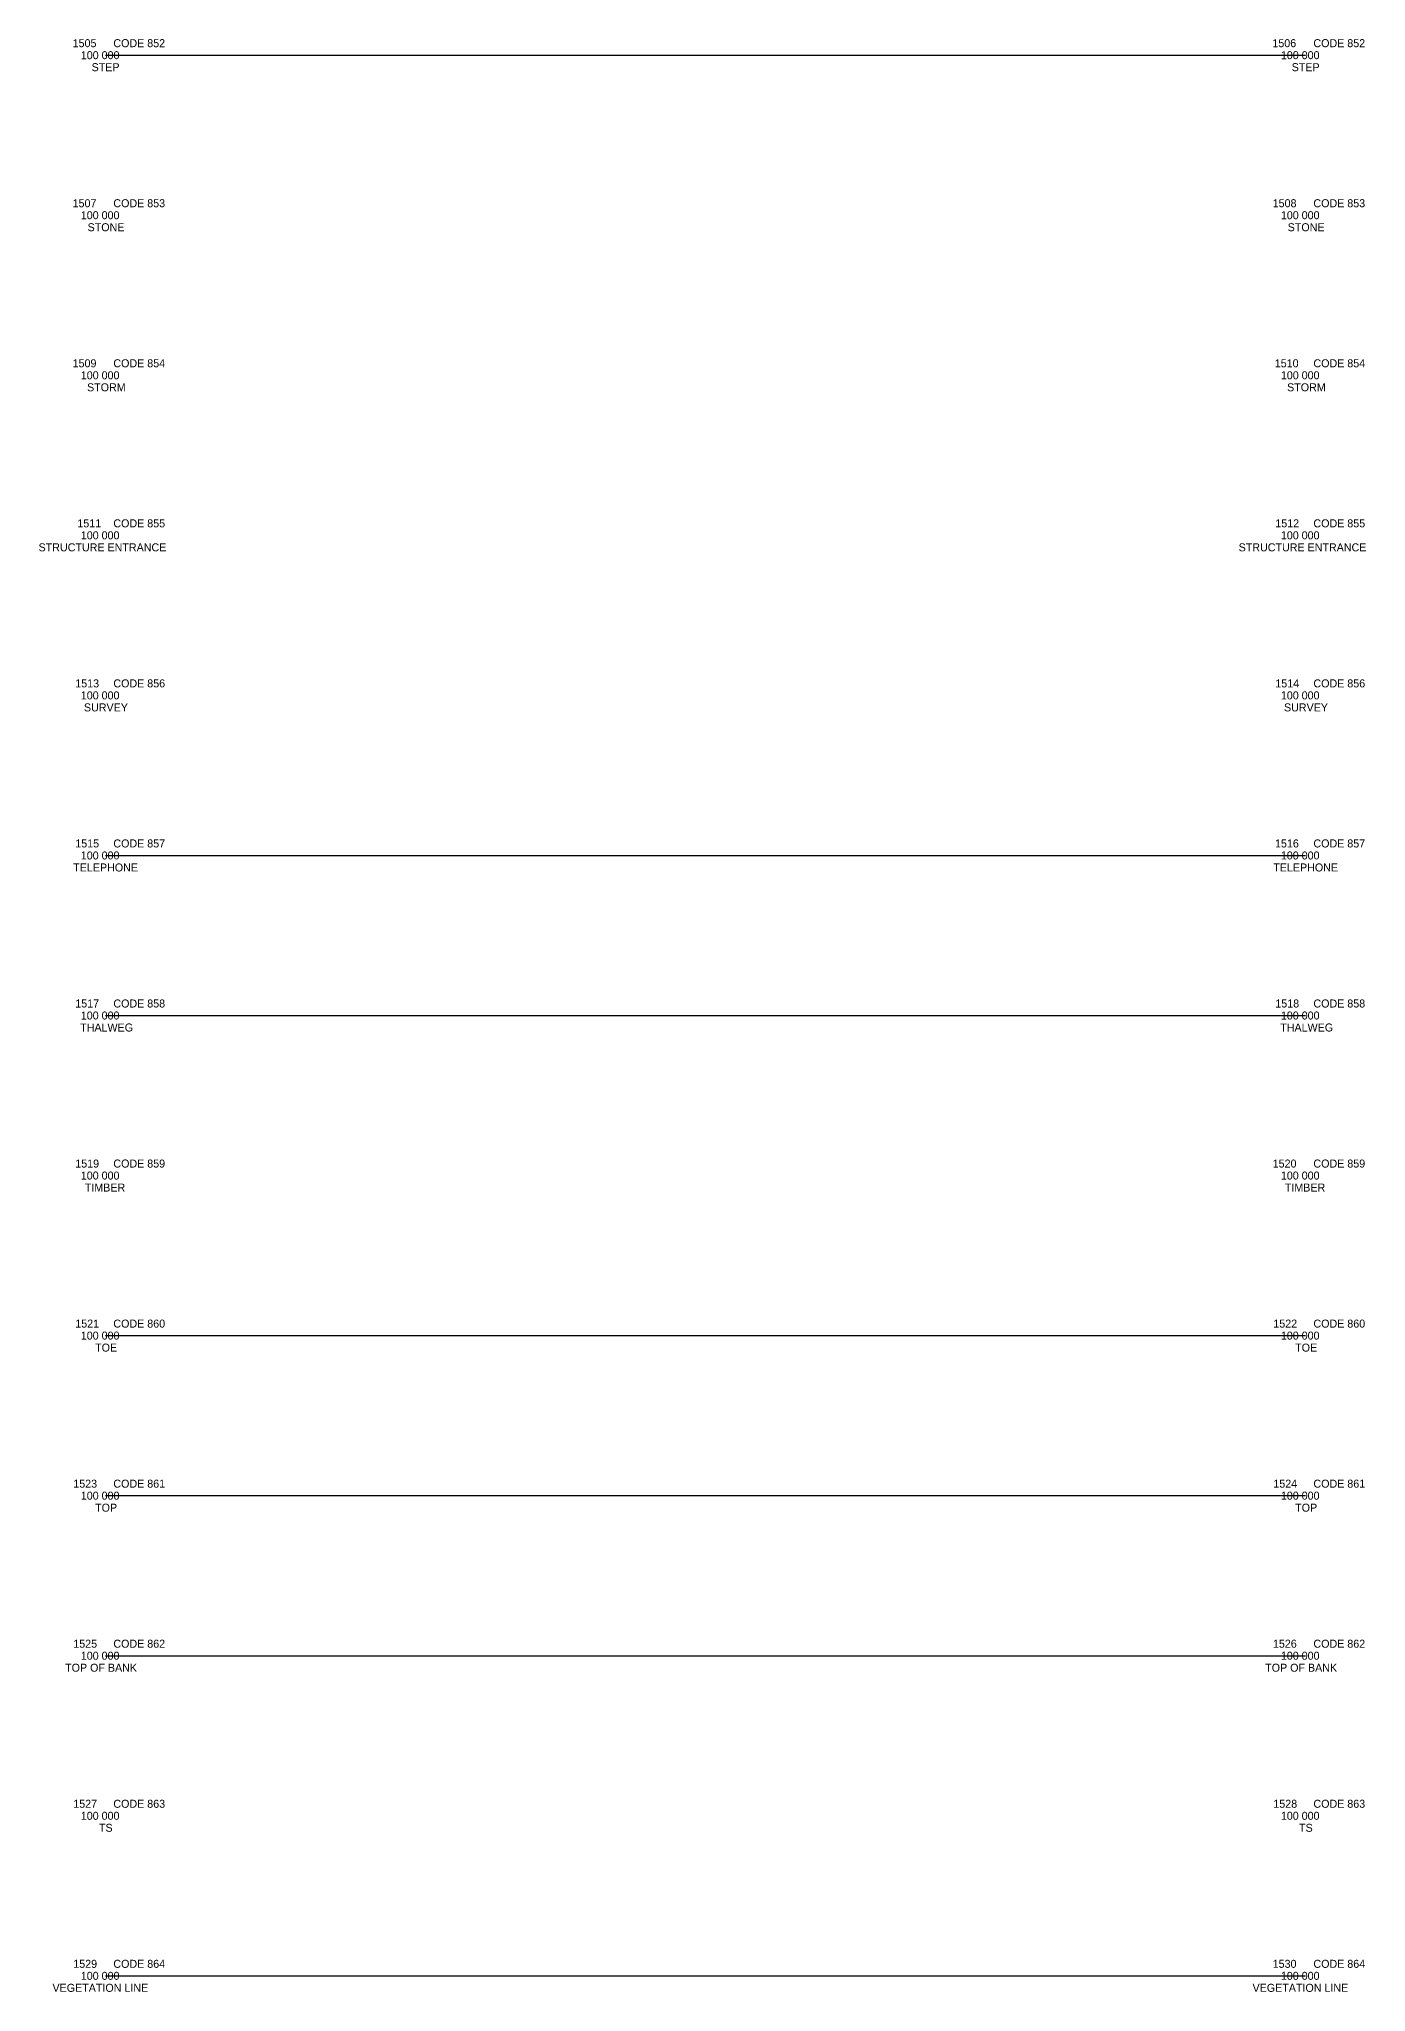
# Model space of a CAD drawing. Extents: x -12 to 6123, y -3 to 1005.
# Drawn here: x 4891.7 to 5057.6, y -2 to 242 of the extents above; entities that cross this region are included whole.
import ezdxf

# ---------------------------------------------------------------- set-up
doc = ezdxf.new("R2010")
doc.units = 0
for name, color, linetype in [('Topo_Field Comments', 7, 'Continuous'), ('Topo_Miscellaneous', 7, 'Continuous'), ('Topo_Point Descriptions', 7, 'Continuous'), ('Topo_Point Elevations', 7, 'Continuous'), ('Topo_Point Numbers', 7, 'Continuous'), ('Topo_Water Features', 7, 'Continuous')]:
    doc.layers.add(name, color=color, linetype=linetype)

msp = doc.modelspace()

# ---------------------------------------------------------------- linework, layer by layer
at = {"layer": 'Topo_Miscellaneous'}
for p, q in [((4900, 240), (4900, 240)), ((4900, 240), (5050, 240)), ((5050, 240), (5050, 240)), ((4900, 220), (4900, 220)), ((5050, 220), (5050, 220)), ((4900, 200), (4900, 200)), ((5050, 200), (5050, 200)), ((4900, 180), (4900, 180)), ((5050, 180), (5050, 180)), ((4900, 160), (4900, 160)), ((5050, 160), (5050, 160)), ((4900, 140), (4900, 140)), ((4900, 140), (5050, 140)), ((5050, 140), (5050, 140)), ((4900, 100), (4900, 100)), ((5050, 100), (5050, 100)), ((4900, 80), (4900, 80)), ((4900, 80), (5050, 80)), ((5050, 80), (5050, 80)), ((4900, 60), (4900, 60)), ((4900, 60), (5050, 60)), ((5050, 60), (5050, 60)), ((4900, 40), (4900, 40)), ((4900, 40), (5050, 40)), ((5050, 40), (5050, 40)), ((4900, 20), (4900, 20)), ((5050, 20), (5050, 20)), ((4900, 0), (4900, 0)), ((4900, 0), (5050, 0)), ((5050, 0), (5050, 0))]:
    msp.add_line(p, q, dxfattribs=at)
at = {"layer": 'Topo_Water Features'}
for p, q in [((4900, 120), (4900, 120)), ((4900, 120), (5050, 120)), ((5050, 120), (5050, 120))]:
    msp.add_line(p, q, dxfattribs=at)

# ---------------------------------------------------------------- texts
at = {"layer": 'Topo_Field Comments'}
for s, p in [('CODE 852', (4901, 241)), ('CODE 852', (5051, 241)), ('CODE 853', (4901, 221)), ('CODE 853', (5051, 221)), ('CODE 854', (4901, 201)), ('CODE 854', (5051, 201)), ('CODE 855', (4901, 181)), ('CODE 855', (5051, 181)), ('CODE 856', (4901, 161)), ('CODE 856', (5051, 161)), ('CODE 857', (4901, 141)), ('CODE 857', (5051, 141)), ('CODE 858', (4901, 121)), ('CODE 858', (5051, 121)), ('CODE 859', (4901, 101)), ('CODE 859', (5051, 101)), ('CODE 860', (4901, 81)), ('CODE 860', (5051, 81)), ('CODE 861', (4901, 61)), ('CODE 861', (5051, 61)), ('CODE 862', (4901, 41)), ('CODE 862', (5051, 41)), ('CODE 863', (4901, 21)), ('CODE 863', (5051, 21)), ('CODE 864', (4901, 1)), ('CODE 864', (5051, 1))]:
    msp.add_text(s, height=1, dxfattribs=at).set_placement(p)
at = {"layer": 'Topo_Point Descriptions'}
for s, p in [('STEP', (4898.28, 238)), ('STEP', (5048.28, 238)), ('STONE', (4897.78, 218)), ('STONE', (5047.78, 218)), ('STORM', (4897.71, 198)), ('STORM', (5047.71, 198)), ('STRUCTURE ENTRANCE', (4891.65, 178)), ('STRUCTURE ENTRANCE', (5041.65, 178)), ('SURVEY', (4897.32, 158)), ('SURVEY', (5047.32, 158)), ('TELEPHONE', (4895.98, 138)), ('TELEPHONE', (5045.98, 138)), ('THALWEG', (4896.85, 118)), ('THALWEG', (5046.85, 118)), ('TIMBER', (4897.43, 98)), ('TIMBER', (5047.43, 98)), ('TOE', (4898.72, 78)), ('TOE', (5048.72, 78)), ('TOP', (4898.72, 58)), ('TOP', (5048.72, 58)), ('TOP OF BANK', (4894.97, 38)), ('TOP OF BANK', (5044.97, 38)), ('TS', (4899.2, 18)), ('TS', (5049.2, 18)), ('VEGETATION LINE', (4893.39, -2)), ('VEGETATION LINE', (5043.39, -2))]:
    msp.add_text(s, height=1, dxfattribs=at).set_placement(p)
at = {"layer": 'Topo_Point Elevations'}
for p in [(4896.93, 239.5), (5046.93, 239.5), (4896.93, 219.5), (5046.93, 219.5), (4896.93, 199.5), (5046.93, 199.5), (4896.93, 179.5), (5046.93, 179.5), (4896.93, 159.5), (5046.93, 159.5), (4896.93, 139.5), (5046.93, 139.5), (4896.93, 119.5), (5046.93, 119.5), (4896.93, 99.5), (5046.93, 99.5), (4896.93, 79.5), (5046.93, 79.5), (4896.93, 59.5), (5046.93, 59.5), (4896.93, 39.5), (5046.93, 39.5), (4896.93, 19.5), (5046.93, 19.5), (4896.93, -0.5), (5046.93, -0.5)]:
    msp.add_text('100 000', height=1, dxfattribs=at).set_placement(p)
at = {"layer": 'Topo_Point Numbers'}
for s, p in [('1505', (4895.91, 241)), ('1506', (5045.87, 241)), ('1507', (4895.91, 221)), ('1508', (5045.91, 221)), ('1509', (4895.91, 201)), ('1510', (5046.17, 201)), ('1511', (4896.5, 181)), ('1512', (5046.24, 181)), ('1513', (4896.24, 161)), ('1514', (5046.24, 161)), ('1515', (4896.24, 141)), ('1516', (5046.2, 141)), ('1518', (5046.24, 121)), ('1517', (4896.24, 121)), ('1519', (4896.24, 101)), ('1520', (5045.91, 101)), ('1521', (4896.24, 81)), ('1522', (5045.99, 81)), ('1523', (4895.99, 61)), ('1524', (5045.99, 61)), ('1525', (4895.99, 41)), ('1526', (5045.94, 41)), ('1527', (4895.99, 21)), ('1528', (5045.99, 21)), ('1529', (4895.99, 1)), ('1530', (5045.91, 1))]:
    msp.add_text(s, height=1, dxfattribs=at).set_placement(p)

doc.saveas('drawing.dxf')
